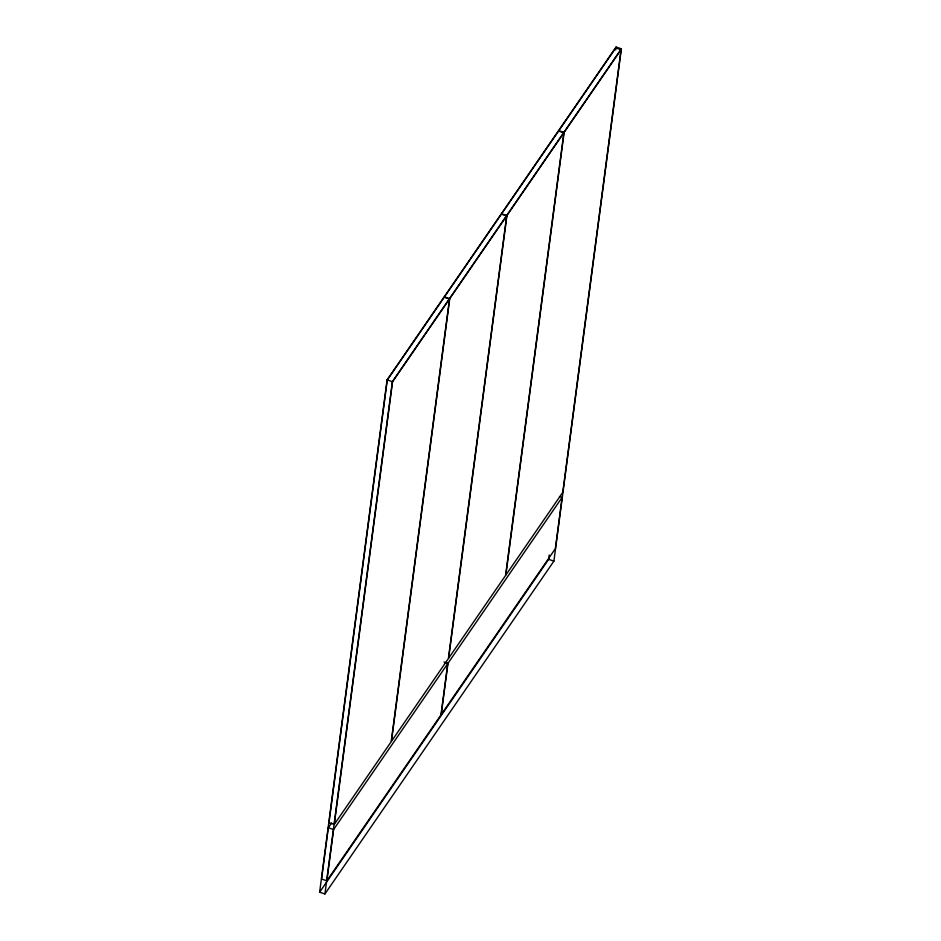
<?xml version="1.0" encoding="UTF-8"?>
<svg xmlns="http://www.w3.org/2000/svg" width="941" height="941" viewBox="0 0 941 941"><rect width="100%" height="100%" fill="white"/><g stroke="black" fill="none" stroke-linecap="round" stroke-linejoin="round"><path stroke-width="1.41" d="M319.634 892.197L387.092 379.882L616.073 47.05L621.366 48.803L553.908 561.118L324.927 893.95L319.634 892.197L548.627 559.366L549.203 555.002M331.644 822.952L328.315 827.798L321.575 879.035L326.856 880.788L440.988 714.901L447.728 663.676L445.081 662.793M324.927 893.95L392.373 381.634L621.366 48.803M326.856 880.788L333.596 829.55L447.728 663.676M334.267 824.434L392.55 381.787L449.492 299.026L444.211 297.274L387.269 380.035L328.985 822.681L334.267 824.434L391.209 741.673L449.492 299.026M449.739 298.673L391.456 741.32L448.398 658.547L506.681 215.912L501.388 214.148L444.446 296.921L449.739 298.673L506.681 215.912M562.095 497.436L447.975 663.323L441.223 714.548L555.355 548.674L562.095 497.436L559.46 496.554M506.917 215.56L448.645 658.194L505.588 575.433L563.859 132.787L558.578 131.034L501.635 213.795L506.917 215.56L563.859 132.787M564.106 132.434L505.835 575.08L562.777 492.319L621.048 49.673L615.767 47.92L558.825 130.681L564.106 132.434L621.048 49.673M615.696 49.955L616.073 47.05M387.092 379.882L392.55 381.787M548.627 559.366L553.908 561.118M444.011 662.005L447.975 663.323M328.315 827.798L333.596 829.55"/></g></svg>
